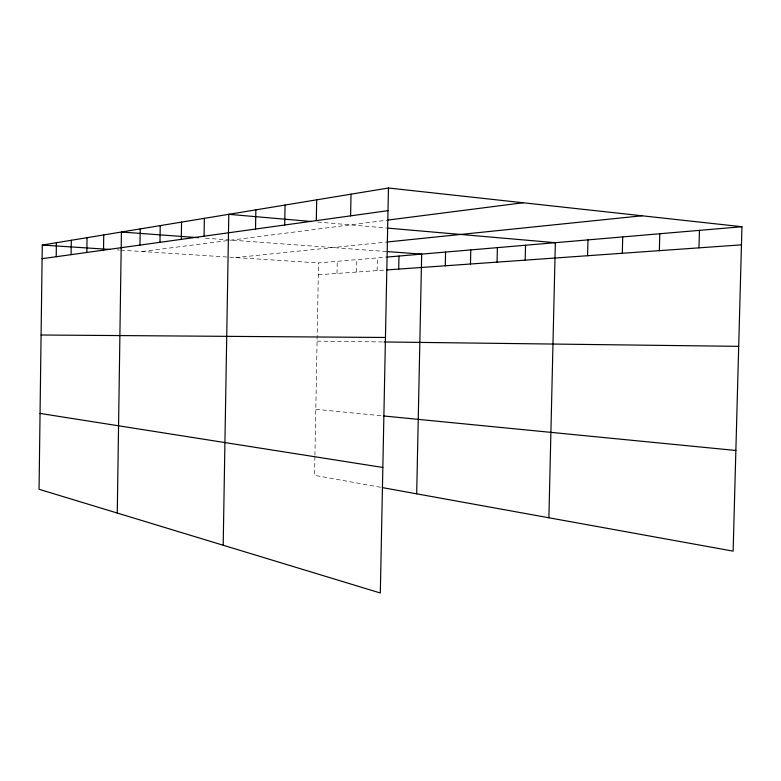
<?xml version="1.0" encoding="UTF-8"?>
<svg xmlns="http://www.w3.org/2000/svg" width="781" height="781" viewBox="0 0 781 781"><rect width="100%" height="100%" fill="white"/><g stroke="black" fill="none" stroke-linecap="round" stroke-linejoin="round"><path stroke-width="0.59" stroke-dasharray="3.9 2.93" d="M314.919 456.485L314.567 475.336L381.157 487.393M314.938 455.313L318.541 262.924L385.785 257.183M337.011 273.448L337.246 261.332M356.595 272.061L356.829 259.653M377.135 270.607L377.389 257.896M142.181 251.521L387.034 220.183M235.706 257.574L385.589 242.159M318.326 274.766L385.521 270.011M317.076 341.131L384.076 341.961M117.111 249.9L119.493 250.057M120.694 250.135L228.462 257.105M229.663 257.183L318.541 262.924M205.471 238.205L385.951 251.482M317.613 222.038L388.616 228.198M315.807 409.322L382.592 415.873"/><path stroke-width="1.17" d="M388.46 188.006L42.281 245.058L39.05 489.277L380.318 592.994L388.46 188.006L741.95 226.724L733.134 551.142L382.348 487.608M56.212 256.724L56.398 242.735M71.1 254.655L71.305 240.275M86.847 252.468L87.052 237.678M103.522 250.154L103.736 234.935M117.267 513.049L121.426 232.016L198.413 237.688M139.975 245.097L140.219 228.921M159.968 242.315L160.222 225.621M181.28 239.357L181.563 222.107M204.075 236.194L204.368 218.348M223.19 545.236L228.794 214.326L311.56 221.511M255.524 229.058L255.856 209.864M284.704 225.006L285.065 205.052M316.295 220.623L316.686 199.838M350.61 215.859L351.03 194.176M398.71 269.084L398.974 256.051M416.693 493.836L421.672 254.108L387.132 251.57M445.287 265.794L445.58 252.068M470.474 264.007L470.777 249.91M497.067 262.123L497.39 247.636M525.193 260.141L525.535 245.234M548.897 517.774L555.35 242.686L388.616 228.198M587.585 255.729L587.966 239.894M622.311 253.269L622.711 236.926M659.359 250.652L659.789 233.753M698.975 247.85L699.444 230.366M42.096 258.677L388.011 210.665M388.216 220.027L523.124 202.757M386.8 242.032L642.002 215.781M386.976 257.076L741.95 226.724M386.722 269.933L741.462 244.844M41.09 335.01L385.453 337.48M384.076 341.961L738.699 346.344M42.281 245.058L109.945 249.442M383.783 415.99L735.868 450.481M40.056 413.422L382.846 467.468"/></g></svg>
